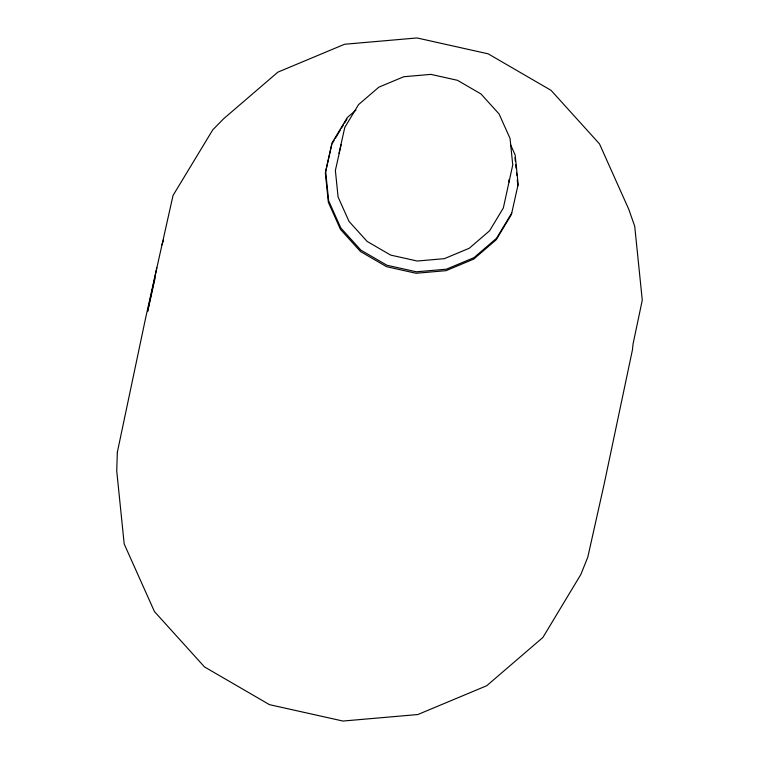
<?xml version="1.0" encoding="UTF-8"?>
<svg xmlns="http://www.w3.org/2000/svg" width="759" height="759" viewBox="0 0 759 759"><rect width="100%" height="100%" fill="white"/><g stroke="black" fill="none" stroke-linecap="round" stroke-linejoin="round"><path stroke-width="1.14" d="M156.828 267.832L147.635 311.446L155.092 278.126M341.171 144.571L335.374 170.481L338.078 196.96L349.017 221.41L367.138 241.438L390.648 255.09L417.251 261.03L444.338 258.667L469.271 248.25L489.602 230.774L503.34 207.975L512.752 164.921L510.048 138.451L499.099 113.992L480.988 93.964L457.478 80.312L430.875 74.373L403.779 76.735L378.855 87.162L358.523 104.628L344.785 127.436L338.988 153.337M331.778 144.267L325.345 172.967L328.343 202.292L340.468 229.379L360.534 251.571L386.578 266.694L416.055 273.268L446.064 270.659L473.692 259.113L496.206 239.759L511.424 214.493L518.16 184.333L515.162 155.007L510.503 144.59M161.99 244.872L163.536 240.034M332.385 143.252L334.207 140.225M335.431 138.195L340.298 130.112M341.512 128.091L343.343 125.064M344.558 123.043L346.996 119.002M511.737 213.032L496.519 238.298L473.995 257.652L446.377 269.198L416.359 271.807L386.891 265.233L360.848 250.109L340.782 227.918L328.656 200.831L325.658 171.506L332.081 142.806L347.299 117.541L355.962 110.093M514.972 157.635L515.333 161.155M515.693 164.675L516.054 168.194M516.537 172.891L516.775 175.234M517.249 179.93L517.856 185.794M508.9 179.76L509.137 182.065M117.351 452.174L116.725 470.846L124.201 544.004L154.447 611.564L204.494 666.914L269.454 704.646L342.973 721.05L417.839 714.532L486.728 685.728L542.903 637.456L580.863 574.44L587.798 557.172L604.041 484.612L632.437 349.871L633.082 343.799L642.275 300.194L634.714 226.229L628.784 209.323L599.515 143.925L551.062 90.349L488.179 53.832L417.023 37.95L344.558 44.259L277.879 72.143L223.497 118.869L212.776 129.827L173.033 195.461L145.747 317.442L117.351 452.174"/></g></svg>
